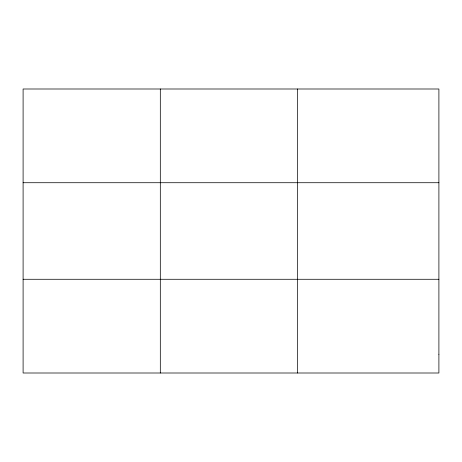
<?xml version="1.0" encoding="UTF-8"?>
<svg xmlns="http://www.w3.org/2000/svg" width="462" height="462" viewBox="0 0 462 462"><rect width="100%" height="100%" fill="white"/><g stroke="black" fill="none" stroke-linecap="round" stroke-linejoin="round"><path stroke-width="0.69" d="M160.314 373.001L160.314 88.999M297.528 373.001L297.528 88.999M23.1 182.721L438.9 182.721M23.1 279.279L438.9 279.279M438.9 354.256L438.9 373.001L23.1 373.001L23.1 88.999L438.9 88.999L438.9 354.256"/></g></svg>
